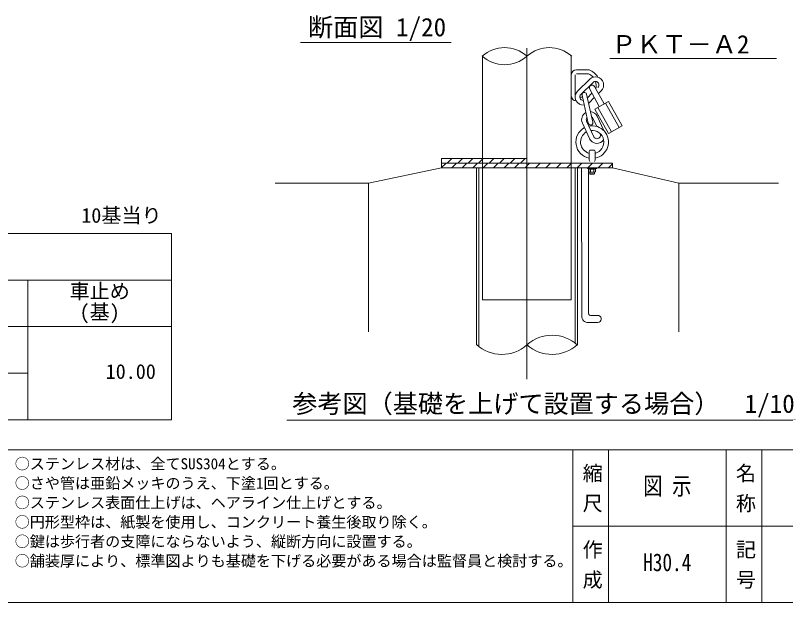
# Model space of a CAD drawing. Units: millimetres on the paper. Extents: x 12 to 286, y 10 to 196.
# Drawn here: x 94.1 to 193.3, y 9.8 to 85.4 of the extents above; entities that cross this region are included whole.
import ezdxf
from ezdxf.enums import TextEntityAlignment as Align

# ---------------------------------------------------------------- set-up
doc = ezdxf.new("R2010")
doc.units = ezdxf.units.MM
doc.linetypes.add('USER1', pattern=[200, 125, -25, 25, -25])
for name, color, linetype, lineweight in [('0_2', 1, 'Continuous', 13), ('K-1', 2, 'Continuous', 15), ('K-2', 7, 'Continuous', 13), ('ハッチ', 4, 'Continuous', 13), ('寸法', 1, 'Continuous', 13), ('本体', 7, 'Continuous', 13)]:
    doc.layers.add(name, color=color, linetype=linetype, lineweight=lineweight)
doc.layers.add('_0-0_', color=7, linetype='Continuous')
doc.styles.add('@ＭＳ ゴシック', font='')
doc.styles.add('ＭＳ ゴシック', font='')
doc.styles.get('@ＭＳ ゴシック').set_extended_font_data('@MS Gothic')
doc.styles.get('ＭＳ ゴシック').set_extended_font_data('MS Gothic')

msp = doc.modelspace()

# ---------------------------------------------------------------- linework, layer by layer
at = {"layer": '0_2', "color": 7}
for p, q in [((139.587, 63.796), (149.01, 65.796)), ((179.587, 63.796), (171.01, 65.796)), ((17.207, 57.34), (114.207, 57.34)), ((114.207, 57.34), (114.207, 33.34)), ((35.707, 51.34), (114.207, 51.34)), ((95.707, 51.34), (95.707, 33.34)), ((17.207, 45.34), (114.207, 45.34)), ((77.207, 39.34), (95.707, 39.34)), ((17.207, 33.34), (114.207, 33.34)), ((263.116, 19.651), (165.921, 19.651))]:
    msp.add_line(p, q, dxfattribs=at)
at = {"layer": 'K-1'}
for p, q in [((160.01, 66.996), (149.01, 66.996)), ((149.01, 66.996), (149.01, 66.396)), ((160.01, 66.396), (160.01, 66.996)), ((149.01, 65.796), (149.01, 66.396)), ((149.01, 66.396), (171.01, 66.396)), ((160.01, 66.396), (149.01, 66.396)), ((171.01, 65.796), (149.01, 65.796)), ((171.01, 66.396), (171.01, 65.796))]:
    msp.add_line(p, q, dxfattribs=at)
at = {"layer": 'K-2'}
for p, q in [((166.375, 78.396), (168.018, 78.396)), ((165.725, 75.046), (165.725, 77.746)), ((166.225, 75.046), (166.225, 77.746)), ((166.375, 77.896), (167.925, 77.896)), ((168.096, 77.198), (166.534, 75.649)), ((168.519, 76.772), (166.957, 75.223)), ((168.088, 75.899), (169.331, 73.667)), ((168.709, 76.244), (169.951, 74.012)), ((169.575, 75.707), (169.21, 75.345)), ((166.824, 74.896), (167.154, 74.896)), ((167.895, 71.518), (167.102, 75.133)), ((167.688, 75.261), (168.481, 71.647)), ((168.383, 75.37), (167.793, 74.784)), ((168.686, 74.825), (168.013, 74.158)), ((168.768, 73.353), (170.515, 74.326)), ((169.14, 73.56), (170.891, 70.415)), ((170.142, 74.118), (171.894, 70.973)), ((170.515, 74.326), (172.266, 71.181)), ((170.519, 70.208), (168.768, 73.353)), ((168.07, 69.535), (167.149, 71.533)), ((168.615, 69.786), (167.694, 71.784)), ((168.991, 71.12), (168.511, 72.16)), ((169.899, 70.583), (169.056, 72.412)), ((172.266, 71.181), (170.519, 70.208)), ((168.044, 66.778), (168.044, 67.869)), ((168.723, 68.05), (168.098, 68.05)), ((168.776, 66.778), (168.776, 67.869)), ((167.035, 65.706), (167.063, 65.678)), ((167.796, 65.796), (167.796, 65.707)), ((169.024, 65.707), (167.796, 65.707)), ((167.796, 65.707), (167.967, 65.632)), ((167.967, 65.594), (167.958, 65.603)), ((167.967, 65.632), (167.967, 65.256)), ((168.189, 65.632), (168.189, 65.256)), ((168.632, 65.632), (168.632, 65.256)), ((169.024, 65.707), (168.854, 65.632)), ((168.854, 65.632), (168.854, 65.256)), ((169.024, 65.796), (169.024, 65.707)), ((167.035, 65.266), (167.063, 65.293)), ((167.967, 65.377), (167.958, 65.368)), ((167.958, 65.368), (167.958, 64.983)), ((168.743, 65.223), (168.078, 65.223)), ((168.11, 65.223), (168.11, 65.022)), ((168.11, 65.022), (168.165, 64.976)), ((168.11, 65.022), (168.71, 65.022)), ((168.165, 64.976), (168.656, 64.976)), ((168.71, 65.223), (168.71, 65.022))]:
    msp.add_line(p, q, dxfattribs=at)
for centre, radius, start, end in [((166.375, 77.746), 0.65, 90, 180), ((167.3, 76.396), 2.125, 29.96868, 70.25008), ((167.3, 76.396), 1.625, 40.78953, 67.38014), ((168.836, 76.453), 1.05, 314.75849, 134.75849), ((168.398, 76.072), 0.355, 29.10692, 209.10692), ((168.836, 76.453), 0.45, 314.75849, 134.75849), ((167.3, 76.396), 1.625, 344.49546, 18.1731), ((167.274, 74.904), 1.05, 134.75849, 275.89145), ((167.395, 75.197), 0.3, 12.36971, 192.36971), ((166.375, 75.046), 0.65, 180, 268.15409), ((167.274, 74.904), 0.45, 134.75849, 267.10605), ((167.274, 74.904), 1.05, 309.66667, 314.75849), ((168.103, 71.972), 1.05, 118.98382, 204.73942), ((168.103, 71.972), 1.05, 24.73942, 85.78072), ((168.103, 71.972), 0.45, 144.21773, 204.73942), ((168.188, 71.583), 0.3, 192.36971, 12.36971), ((168.103, 71.972), 0.45, 24.73942, 60.59708), ((168.41, 69.101), 2.1, 118.23822, 259.959), ((168.41, 69.101), 2.1, 280.041, 101.75497), ((168.41, 69.101), 1.5, 284.1283, 96.40509), ((168.41, 69.101), 1.5, 119.64067, 255.8717), ((169.023, 69.974), 1.05, 204.73942, 325.18209), ((169.023, 69.974), 0.45, 204.73942, 36.46282), ((168.379, 67.869), 0.335, 147.13278, 180), ((168.441, 67.869), 0.335, 0, 32.86722), ((168.379, 66.778), 0.335, 180, 212.86722), ((168.441, 66.778), 0.335, 327.13278, 0), ((168.078, 65.804), 0.204, 237.13278, 302.86722), ((168.41, 66.367), 0.768, 252.88, 286.77865), ((168.743, 65.804), 0.204, 237.13278, 302.86722), ((168.078, 65.427), 0.204, 237.13278, 302.86722), ((168.41, 65.991), 0.768, 253, 287), ((168.743, 65.427), 0.204, 237.13278, 302.86722)]:
    msp.add_arc(centre, radius, start, end, dxfattribs=at)
at = {"layer": 'ハッチ'}
for p, q in [((160.01, 66.996), (149.01, 66.996)), ((149.01, 66.996), (149.01, 66.396)), ((149.744, 66.396), (150.344, 66.996)), ((151.091, 66.396), (151.691, 66.996)), ((152.438, 66.396), (153.038, 66.996)), ((153.785, 66.396), (154.385, 66.996)), ((155.132, 66.396), (155.732, 66.996)), ((156.479, 66.396), (157.079, 66.996)), ((157.826, 66.396), (158.426, 66.996)), ((159.173, 66.396), (159.773, 66.996)), ((160.01, 66.396), (160.01, 66.996)), ((149.01, 65.796), (149.01, 66.396)), ((149.01, 66.396), (171.01, 66.396)), ((149.01, 65.827), (149.579, 66.396)), ((149.01, 66.396), (160.01, 66.396)), ((171.01, 65.796), (149.01, 65.796)), ((150.326, 65.796), (150.926, 66.396)), ((151.673, 65.796), (152.273, 66.396)), ((153.02, 65.796), (153.62, 66.396)), ((154.368, 65.796), (154.968, 66.396)), ((155.715, 65.796), (156.315, 66.396)), ((157.062, 65.796), (157.662, 66.396)), ((158.409, 65.796), (159.009, 66.396)), ((159.756, 65.796), (160.356, 66.396)), ((161.103, 65.796), (161.703, 66.396)), ((162.45, 65.796), (163.05, 66.396)), ((163.797, 65.796), (164.397, 66.396)), ((165.144, 65.796), (165.744, 66.396)), ((166.491, 65.796), (167.091, 66.396)), ((167.838, 65.796), (168.438, 66.396)), ((169.185, 65.796), (169.785, 66.396)), ((170.532, 65.796), (171.01, 66.274)), ((171.01, 66.396), (171.01, 65.796))]:
    msp.add_line(p, q, dxfattribs=at)
at = {"layer": '寸法', "color": 3}
for p, q in [((130.844, 81.907), (150.245, 81.907)), ((170.674, 79.837), (192.174, 79.837)), ((129.054, 33.287), (196.034, 33.287))]:
    msp.add_line(p, q, dxfattribs=at)
at = {"layer": '寸法', "color": 6}
for p, q in [((11.687, 29.48), (285.5, 29.48)), ((11.687, 9.822), (285.5, 9.822))]:
    msp.add_line(p, q, dxfattribs=at)
at = {"layer": '寸法', "color": 7}
for p, q in [((165.921, 29.48), (165.921, 9.822)), ((170.517, 29.48), (170.517, 9.822)), ((185.665, 29.48), (185.665, 9.833)), ((190.261, 29.48), (190.261, 9.822))]:
    msp.add_line(p, q, dxfattribs=at)
at = {"layer": '本体', "linetype": 'USER1'}
msp.add_line((160.01, 81.198), (160.01, 38.566), dxfattribs=at)
at = {"layer": '本体'}
for p, q in [((154.295, 48.796), (154.295, 80.118)), ((165.725, 48.796), (165.725, 80.196)), ((149.01, 65.796), (154.295, 65.796)), ((153.495, 43.041), (153.495, 65.796)), ((153.795, 42.787), (153.795, 65.796)), ((166.225, 43.211), (166.225, 65.796)), ((166.525, 42.957), (166.525, 65.796)), ((167.042, 65.796), (167.063, 46.693)), ((167.958, 47.116), (167.958, 65.603)), ((127.587, 63.796), (139.587, 63.796)), ((139.587, 63.796), (139.587, 44.679)), ((179.587, 63.796), (179.587, 44.679)), ((192.433, 63.796), (179.587, 63.796)), ((154.295, 48.796), (165.725, 48.796)), ((167.983, 46.894), (167.958, 47.116)), ((169.264, 46.766), (168.21, 46.766)), ((167.9, 45.871), (169.14, 45.871))]:
    msp.add_line(p, q, dxfattribs=at)
for centre, radius, start, end in [((157.131, 76.938), 4.319, 48.19, 131.80999), ((162.89, 76.938), 4.319, 48.19, 131.80999), ((157.131, 83.376), 4.319, 228.19, 311.80999), ((167.886, 46.694), 0.824, 180.06123, 270.97406), ((168.21, 47.031), 0.266, 211.13177, 270), ((169.113, 46.33), 0.461, 273.44935, 70.84736), ((163.245, 39.383), 4.852, 47.45264, 131.80999), ((156.776, 46.615), 4.852, 227.45264, 311.80999), ((163.245, 46.615), 4.852, 228.19, 312.54736)]:
    msp.add_arc(centre, radius, start, end, dxfattribs=at)

# ---------------------------------------------------------------- texts
at = {"layer": '_0-0_', "style": 'ＭＳ ゴシック'}
for s, p in [('10基当り', (102.585, 58.144)), ('車止め', (101.072, 48.385)), ('(基)', (102.367, 45.705)), ('10.00', (105.732, 38.045))]:
    msp.add_text(s, height=1.899, dxfattribs=at).set_placement(p, align=Align.BOTTOM_LEFT)
at = {"layer": '寸法', "color": 3, "style": 'ＭＳ ゴシック'}
for s, p in [('断面図 1/20', (131.807, 81.989)), ('ＰＫＴ－Ａ2', (170.867, 79.786)), ('参考図（基礎を上げて設置する場合）\u30001/10', (129.765, 33.529))]:
    msp.add_text(s, height=2.374, dxfattribs=at).set_placement(p, align=Align.BOTTOM_LEFT)
at = {"layer": '寸法', "color": 7, "style": '@ＭＳ ゴシック'}
for s, p in [(' 縮 尺 ', (166.924, 29.098)), ('名 称', (186.668, 27.803)), ('作 成', (166.924, 17.974)), ('記 号', (186.668, 17.974))]:
    msp.add_text(s, height=1.899, rotation=270, dxfattribs=at).set_placement(p, align=Align.BOTTOM_LEFT)
at = {"layer": '寸法', "color": 7, "style": 'ＭＳ ゴシック', "width": 0.8}
for s, p in [('図 示', (174.983, 23.012)), ('H30.4', (174.983, 13.183))]:
    msp.add_text(s, height=2.279, dxfattribs=at).set_placement(p, align=Align.BOTTOM_LEFT)
at = {"layer": '本体', "style": 'ＭＳ ゴシック'}
for s, p in [('○ステンレス材は、全てSUS304とする。', (94.01, 26.549)), ('○さや管は亜鉛メッキのうえ、下塗1回とする。', (94.01, 24.049)), ('○ステンレス表面仕上げは、ヘアライン仕上げとする。', (94.01, 21.549)), ('○円形型枠は、紙製を使用し、コンクリート養生後取り除く。', (94.01, 19.049)), ('○鍵は歩行者の支障にならないよう、縦断方向に設置する。', (94.01, 16.549)), ('○舗装厚により、標準図よりも基礎を下げる必要がある場合は監督員と検討する。', (94.01, 14.049))]:
    msp.add_text(s, height=1.424, dxfattribs=at).set_placement(p, align=Align.BOTTOM_LEFT)

doc.saveas('drawing.dxf')
